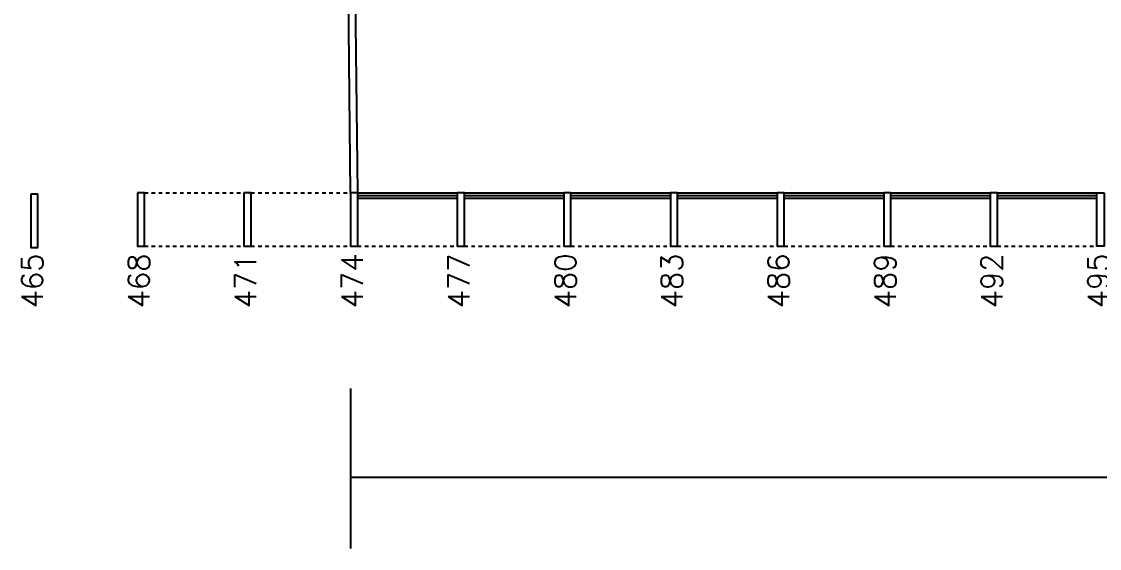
# Model space of a CAD drawing. Extents: x 34 to 586, y 527 to 658.
# Drawn here: x 33.72 to 64.05, y 531.45 to 546.27 of the extents above; entities that cross this region are included whole.
import ezdxf

# ---------------------------------------------------------------- set-up
doc = ezdxf.new("R2010")
doc.units = 0
doc.header["$LTSCALE"] = 0.02
doc.header["$MEASUREMENT"] = 0
doc.header["$PDMODE"] = 98
doc.linetypes.add('HIDDEN2', pattern=[0.1875, 0.125, -0.0625])
doc.layers.get('0').update_dxf_attribs({"linetype": 'CONTINUOUS'})
doc.layers.get('DEFPOINTS').update_dxf_attribs({"linetype": 'CONTINUOUS'})
for name, color, linetype in [('ALV', 2, 'CONTINUOUS'), ('AR-EST-CNC-IDE', 2, 'CONTINUOUS'), ('ESQ', 2, 'CONTINUOUS'), ('ESTR', 3, 'CONTINUOUS'), ('PROJ', 1, 'HIDDEN2'), ('TEXTO-CENTRO-CUSTO', 2, 'CONTINUOUS')]:
    doc.layers.add(name, color=color, linetype=linetype)
doc.styles.add('1', font='romans.shx', dxfattribs={"height": 1.1})
doc.styles.add('NOPILAR', font='simplex.shx', dxfattribs={"height": 0.6})
doc.dimstyles.new('1-600', dxfattribs={"dimtxt": 1.1, "dimasz": 2.5, "dimexe": 2, "dimexo": 4, "dimgap": 0.2, "dimtad": 1, "dimdec": 0, "dimzin": 4, "dimdsep": 46, "dimlunit": 6, "dimtxsty": '1', "dimblk1": 'NONE', "dimblk2": 'NONE', "dimsah": 1, "dimcen": 0, "dimclrd": 2, "dimclre": 2, "dimclrt": 2, "dimadec": 0, "dimazin": 0, "dimtfac": 1, "dimtdec": 0, "dimtmove": 2, "dimatfit": 3, "dimldrblk": 'NONE', "dimfxl": 1, "dimtolj": 1, "dimtzin": 0, "dimarcsym": 0})

# ---------------------------------------------------------------- blocks, each defined once
blk = doc.blocks.new('*D43')
at = {"layer": 'DEFPOINTS', "color": 0, "transparency": 16777216}
for p in [(42.976, 539.953), (163.176, 539.953), (163.176, 533.453)]:
    blk.add_point(p, dxfattribs=at)
at = {"layer": 'TEXTO-CENTRO-CUSTO', "color": 2, "lineweight": -2, "transparency": 16777216}
for p, q in [((42.976, 535.953), (42.976, 531.453)), ((163.176, 535.953), (163.176, 531.453)), ((42.976, 533.453), (163.176, 533.453))]:
    blk.add_line(p, q, dxfattribs=at)
at = {"layer": 'TEXTO-CENTRO-CUSTO', "color": 2, "transparency": 16777216, "insert": (103.076, 534.386), "char_height": 1.1, "attachment_point": 5, "style": '1'}
blk.add_mtext('\\A1;Arquitetura e Urbanismo', dxfattribs=at)
blk = doc.blocks.new('_NONE')
at = {"color": 0, "linetype": 'ByBlock'}
blk.add_circle((0, 0), 0.25, dxfattribs=at)

msp = doc.modelspace()

# ---------------------------------------------------------------- linework, layer by layer
at = {"layer": 'ALV'}
for p, q in [((42.976, 541.453), (42.776, 559.644)), ((43.176, 541.453), (42.976, 559.644))]:
    msp.add_line(p, q, dxfattribs=at)
at = {"layer": 'ESQ'}
for p, q in [((43.176, 541.453), (45.976, 541.453)), ((43.176, 541.378), (45.976, 541.378)), ((46.176, 541.453), (48.976, 541.453)), ((46.176, 541.378), (48.976, 541.378)), ((49.176, 541.453), (51.976, 541.453)), ((49.176, 541.378), (51.976, 541.378)), ((52.176, 541.453), (54.976, 541.453)), ((52.176, 541.378), (54.976, 541.378)), ((55.176, 541.453), (57.976, 541.453)), ((55.176, 541.378), (57.976, 541.378)), ((58.176, 541.453), (60.976, 541.453)), ((58.176, 541.378), (60.976, 541.378)), ((61.176, 541.453), (63.976, 541.453)), ((61.176, 541.378), (63.976, 541.378)), ((43.176, 541.303), (45.976, 541.303)), ((46.176, 541.303), (48.976, 541.303)), ((49.176, 541.303), (51.976, 541.303)), ((52.176, 541.303), (54.976, 541.303)), ((55.176, 541.303), (57.976, 541.303)), ((58.176, 541.303), (60.976, 541.303)), ((61.176, 541.303), (63.976, 541.303))]:
    msp.add_line(p, q, dxfattribs=at)
at = {"layer": 'ESTR'}
for points in [[(33.98, 541.413), (33.98, 539.913), (34.18, 539.913), (34.18, 541.413)], [(36.976, 541.453), (36.976, 539.953), (37.176, 539.953), (37.176, 541.453)], [(39.976, 541.453), (39.976, 539.953), (40.176, 539.953), (40.176, 541.453)], [(42.976, 541.453), (42.976, 539.953), (43.176, 539.953), (43.176, 541.453)], [(45.976, 541.453), (45.976, 539.953), (46.176, 539.953), (46.176, 541.453)], [(48.976, 541.453), (48.976, 539.953), (49.176, 539.953), (49.176, 541.453)], [(51.976, 541.453), (51.976, 539.953), (52.176, 539.953), (52.176, 541.453)], [(54.976, 541.453), (54.976, 539.953), (55.176, 539.953), (55.176, 541.453)], [(57.976, 541.453), (57.976, 539.953), (58.176, 539.953), (58.176, 541.453)], [(60.976, 541.453), (60.976, 539.953), (61.176, 539.953), (61.176, 541.453)], [(64.176, 541.453), (64.176, 539.953), (63.976, 539.953), (63.976, 541.453)]]:
    msp.add_lwpolyline(points, close=True, dxfattribs=at)
at = {"layer": 'PROJ'}
for p, q in [((37.176, 541.453), (39.976, 541.453)), ((40.176, 541.453), (42.976, 541.453)), ((37.176, 539.953), (39.976, 539.953)), ((40.176, 539.953), (42.976, 539.953)), ((43.176, 539.953), (45.976, 539.953)), ((46.176, 539.953), (48.976, 539.953)), ((49.176, 539.953), (51.976, 539.953)), ((52.176, 539.953), (54.976, 539.953)), ((55.176, 539.953), (57.976, 539.953)), ((58.176, 539.953), (60.976, 539.953)), ((61.176, 539.953), (63.976, 539.953))]:
    msp.add_line(p, q, dxfattribs=at)

# ---------------------------------------------------------------- texts
at = {"layer": 'AR-EST-CNC-IDE', "style": 'NOPILAR'}
for s, p in [('465', (34.318, 538.203)), ('468', (37.318, 538.203)), ('474', (43.318, 538.203)), ('477', (46.318, 538.203)), ('480', (49.318, 538.203)), ('483', (52.318, 538.203)), ('486', (55.318, 538.203)), ('489', (58.318, 538.203)), ('492', (61.318, 538.203)), ('495', (64.318, 538.203)), ('471', (40.318, 538.203))]:
    msp.add_text(s, height=0.6, rotation=90, dxfattribs=at).set_placement(p)

# ---------------------------------------------------------------- dimensions: what is measured, and where the dimension line sits
at = {"layer": 'TEXTO-CENTRO-CUSTO'}
dim = msp.add_aligned_dim(p1=(42.976, 539.953), p2=(163.176, 539.953), distance=-6.5, text='Arquitetura e Urbanismo', dimstyle='1-600', dxfattribs=at)
dim.commit()
dim.dimension.update_dxf_attribs({"geometry": '*D43', "text_midpoint": (103.076, 534.386)})

doc.saveas('drawing.dxf')
